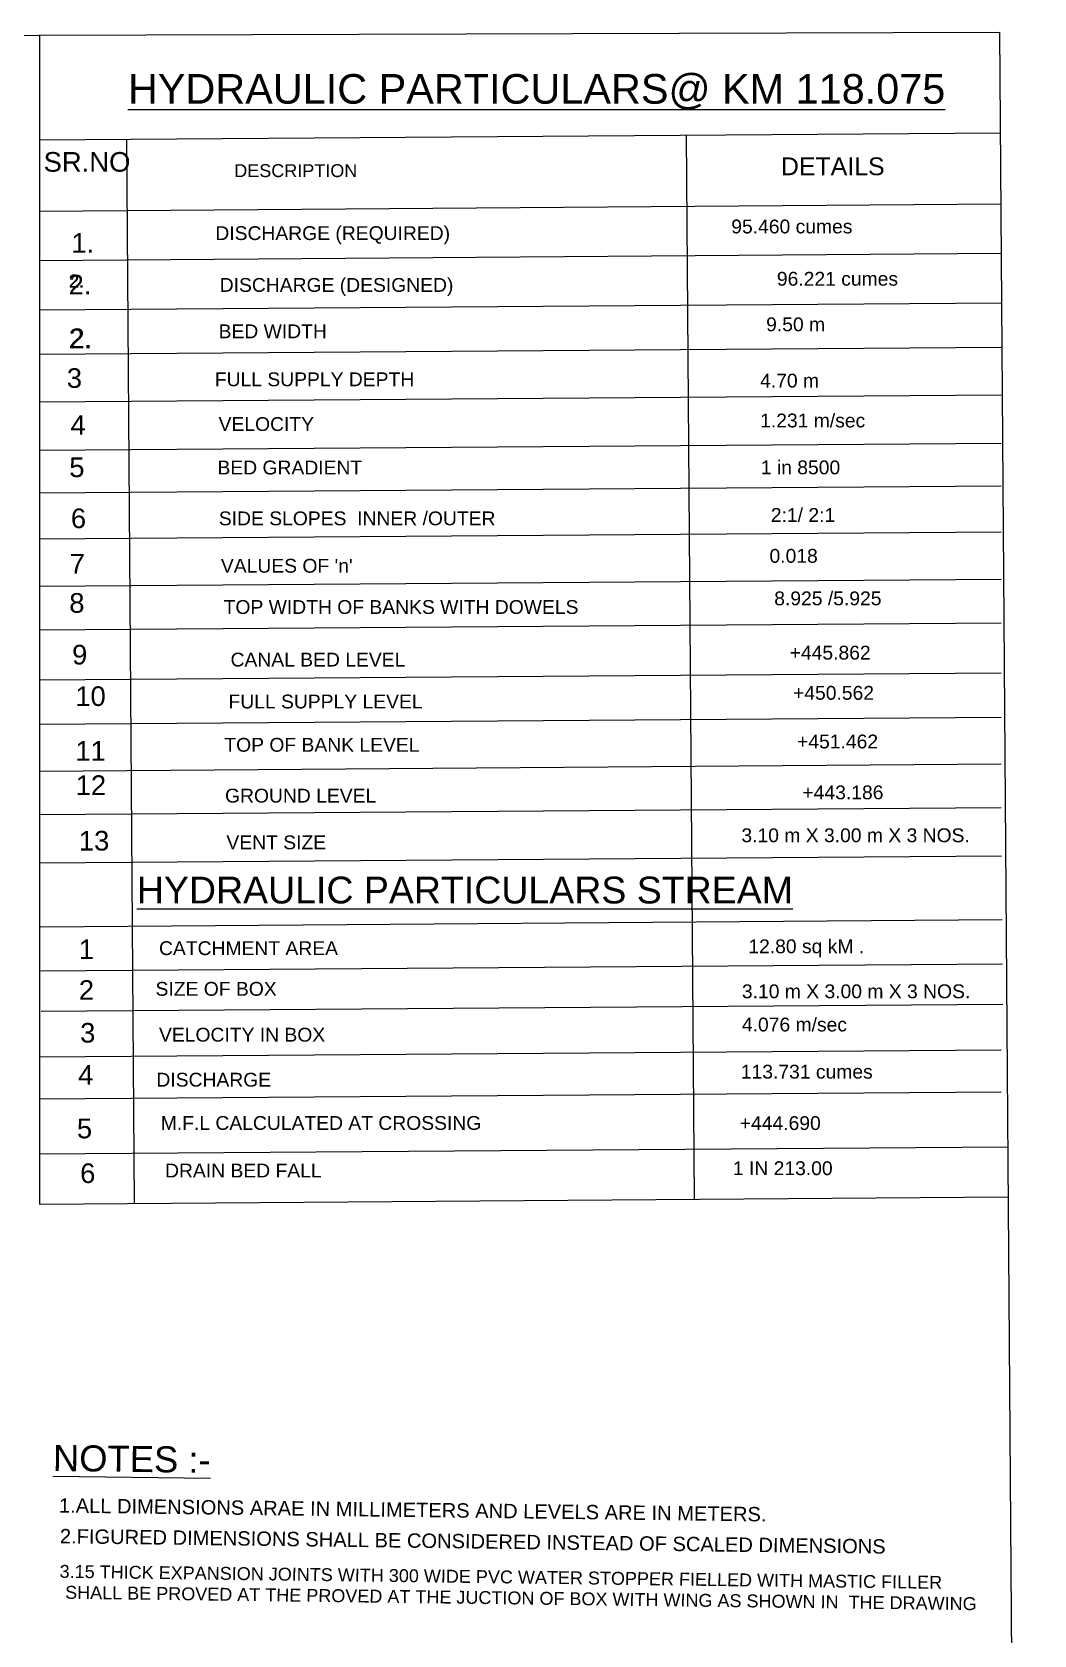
# Model space of a CAD drawing. Header units: inches. Extents: x 112 to 101600, y 95 to 62139.
# Drawn here: x 196.19 to 210.7, y 139.35 to 162.56 of the extents above; entities that cross this region are included whole.
import ezdxf

# ---------------------------------------------------------------- set-up
doc = ezdxf.new("R2010")
doc.units = ezdxf.units.IN
doc.header["$MEASUREMENT"] = 0
doc.layers.add('DRAWING', color=7, linetype='Continuous')
doc.layers.add('TEXT', color=255, linetype='Continuous')
doc.styles.get("Standard").update_dxf_attribs({"font": 'arial.ttf'})

msp = doc.modelspace()

# ---------------------------------------------------------------- linework, layer by layer
at = {"layer": 'DRAWING'}
msp.add_lwpolyline([(112.84261, 162.25452), (210.20038, 162.55791), (210.6973, 95.15233), (112.84261, 95.15233)], close=True, dxfattribs=at)
for points in [[(196.30094, 162.5146), (196.30094, 145.5894), (210.32471, 145.69278)], [(196.30094, 160.99681), (210.21113, 161.09935)], [(205.66353, 161.06583), (205.7771, 145.65926)], [(197.55841, 161.00608), (197.67199, 145.5995)], [(196.30094, 159.96692), (210.21873, 160.06952)], [(196.30094, 159.25175), (210.224, 159.35439)], [(196.30094, 158.53643), (210.224, 158.63907)], [(196.30094, 157.89387), (210.224, 157.99651)], [(196.30094, 157.20455), (210.224, 157.30719)], [(196.30094, 156.50357), (210.224, 156.60621)], [(196.30094, 155.88436), (210.224, 155.987)], [(196.30094, 155.2184), (210.224, 155.32104)], [(196.30094, 154.53372), (210.224, 154.63636)], [(196.30094, 153.90282), (210.224, 154.00546)], [(196.30094, 153.17849), (210.224, 153.28113)], [(196.30094, 152.5359), (210.224, 152.63854)], [(196.30094, 151.85827), (210.224, 151.96092)], [(196.30094, 151.22738), (210.224, 151.33002)], [(196.30609, 150.52796), (210.22915, 150.6306)], [(196.3129, 149.60401), (210.23597, 149.70665)], [(196.31762, 148.96455), (210.24068, 149.06719)], [(196.32193, 148.3794), (210.24499, 148.48204)], [(196.30094, 147.71963), (210.224, 147.82227)], [(196.30094, 147.11045), (210.224, 147.21309)], [(196.30094, 146.31399), (210.31937, 146.41734)]]:
    msp.add_lwpolyline(points, dxfattribs=at)

# ---------------------------------------------------------------- texts
for s, height, p in [('3', 0.28412, (196.69421, 157.40596)), ('4', 0.28412, (196.74718, 156.72679)), ('5', 0.28412, (196.72985, 156.11412)), ('6', 0.28412, (196.75322, 155.37579)), ('7', 0.28412, (196.73583, 154.71686)), ('8', 0.28412, (196.73007, 154.15045)), ('9', 0.28412, (196.77067, 153.40124)), ('10', 0.284117, (196.81696, 152.80011)), ('11', 0.284117, (196.81696, 152.00828)), ('12', 0.284117, (196.8222, 151.51188)), ('13', 0.284117, (196.86849, 150.70774)), ('1', 0.28412, (196.86849, 149.13638)), ('2', 0.28412, (196.86849, 148.54618)), ('3', 0.28412, (196.88702, 147.92688)), ('4', 0.28412, (196.85926, 147.31682)), ('5', 0.28412, (196.84073, 146.54041)), ('6', 0.28412, (196.88702, 145.89338))]:
    msp.add_text(s, height=height, dxfattribs=at).set_placement(p)
for s, height, p in [('%%UNOTES :-', 0.377186, (196.49133, 141.72463)), ('1.ALL DIMENSIONS ARAE IN MILLIMETERS AND LEVELS ARE IN METERS.', 0.2081746, (196.57943, 141.1216)), ('2.FIGURED DIMENSIONS SHALL BE CONSIDERED INSTEAD OF SCALED DIMENSIONS', 0.2081746, (196.59328, 140.67683)), ('3.15 THICK EXPANSION JOINTS WITH 300 WIDE PVC WATER STOPPER FIELLED WITH MASTIC FILLER ', 0.1866706, (196.58937, 140.17783)), ('SHALL BE PROVED AT THE PROVED AT THE JUCTION OF BOX WITH WING AS SHOWN IN  THE DRAWING', 0.1866706, (196.6694, 139.87428))]:
    msp.add_text(s, height=height, rotation=359.279894, dxfattribs=at).set_placement(p)
at = {"layer": 'DRAWING', "attachment_point": 1}
for s, insert, char_height, width in [(' SR.NO ', (196.24788, 160.82021), 0.284117, 4.5595904), ('DISCHARGE (REQUIRED)', (198.84487, 159.7468), 0.19999, 3.4346543), ('95.460 cumes', (206.31475, 159.8429), 0.19999, 3.4346543), ('1.', (196.75909, 159.64616), 0.284117, 0.2413977), ('2.', (196.72024, 159.04312), 0.284117, 0.2413977), ('DISCHARGE (DESIGNED)', (198.90809, 158.99638), 0.19999, 3.4346543), ('96.221 cumes', (206.97516, 159.0858), 0.19999, 3.4346543), ('BED WIDTH', (198.8923, 158.32493), 0.19999, 3.4346543), ('9.50 m', (206.8198, 158.42611), 0.19999, 3.4346543), ('2.', (196.72223, 158.26212), 0.284117, 0.2413977), ('2.', (196.72404, 158.26513), 0.284117, 0.2413977), ('2.', (196.72912, 158.26444), 0.284117, 0.2413977), ('2.', (196.72955, 158.26461), 0.284117, 0.2413977), ('2.', (196.73213, 158.26693), 0.284117, 0.2413977), ('FULL SUPPLY DEPTH ', (198.83694, 157.62979), 0.19999, 3.4346543), ('4.70 m', (206.73235, 157.61121), 0.19999, 3.4346543), ('VELOCITY ', (198.8923, 156.98205), 0.19999, 3.4346543), ('1.231 m/sec', (206.73258, 157.03368), 0.19999, 3.4346543), ('BED GRADIENT ', (198.87565, 156.3527), 0.19999, 3.4346543), ('1 in 8500', (206.74233, 156.3546), 0.19999, 3.4346543), ('SIDE SLOPES  INNER /OUTER', (198.89561, 155.61656), 0.19999, 4.5604927), ('2:1/ 2:1', (206.88799, 155.66581), 0.19999, 3.4346543), ('0.018', (206.86855, 155.07404), 0.19999, 3.4346543), ("VALUES OF 'n'", (198.92548, 154.93017), 0.19999, 3.4346543), ('TOP WIDTH OF BANKS WITH DOWELS', (198.96527, 154.33332), 0.19999, 5.8346148), ('8.925 /5.925', (206.9369, 154.45833), 0.19999, 3.4346543), ('+445.862', (207.16027, 153.67253), 0.19999, 3.4346543), ('CANAL BED LEVEL', (199.06499, 153.57166), 0.19999, 3.4346543), ('FULL SUPPLY LEVEL', (199.03511, 152.96483), 0.19999, 3.4346543), ('+450.562', (207.20884, 153.09046), 0.19999, 3.4346543), ('TOP OF BANK LEVEL', (198.97537, 152.33814), 0.19999, 3.4346543), ('+451.462', (207.26779, 152.38641), 0.19999, 3.4346543), ('GROUND LEVEL ', (198.98534, 151.60199), 0.19999, 3.4346543), ('+443.186', (207.3455, 151.64913), 0.19999, 3.4346543), ('VENT SIZE', (199.00524, 150.92555), 0.19999, 3.4346543), ('3.10 m X 3.00 m X 3 NOS. ', (206.46172, 151.02823), 0.19999, 3.4346543), ('{\\LHYDRAULIC PARTICULARS STREAM  }', (197.70865, 150.3294), 0.3885445, 13.1321421), ('CATCHMENT AREA', (198.02922, 149.39337), 0.19999, 3.4346543), ('12.80 sq kM .', (206.56195, 149.42053), 0.19999, 3.4346543), ('SIZE OF BOX', (197.97905, 148.8046), 0.19999, 3.4346543), ('3.10 m X 3.00 m X 3 NOS. ', (206.46874, 148.76894), 0.19999, 3.4346543), ('VELOCITY IN BOX', (198.02922, 148.14066), 0.19999, 3.4346543), ('4.076 m/sec', (206.46874, 148.288), 0.19999, 3.4346543), ('113.731 cumes', (206.45323, 147.60539), 0.19999, 3.4346543), ('DISCHARGE', (197.9916, 147.48924), 0.19999, 3.4346543), ('M.F.L CALCULATED AT CROSSING', (198.05431, 146.86286), 0.19999, 4.979347), ('+444.690', (206.43767, 146.86071), 0.19999, 3.4346543), ('1 IN 213.00', (206.33847, 146.20746), 0.19999, 3.4346543), ('DRAIN BED FALL ', (198.11702, 146.17387), 0.19999, 3.4346543)]:
    msp.add_mtext(s, dxfattribs=dict(at, insert=insert, char_height=char_height, width=width))
at = {"layer": 'TEXT', "attachment_point": 1}
for s, insert, char_height, width in [('{\\L HYDRAULIC PARTICULARS@ KM 118.075}', (197.4126, 161.94971), 0.4291168, 14.6153828), (' DESCRIPTION ', (199.0468, 160.64478), 0.1865734, 4.5595904), ('DETAILS', (207.03416, 160.74305), 0.257871, 2.7868781), ('2.', (196.72204, 159.04613), 0.186573, 0.2413977), ('2.', (196.72712, 159.04545), 0.186573, 0.2413977), ('2.', (196.72755, 159.04562), 0.186573, 0.2413977), ('2.', (196.73013, 159.04794), 0.186573, 0.2413977)]:
    msp.add_mtext(s, dxfattribs=dict(at, insert=insert, char_height=char_height, width=width))

doc.saveas('drawing.dxf')
